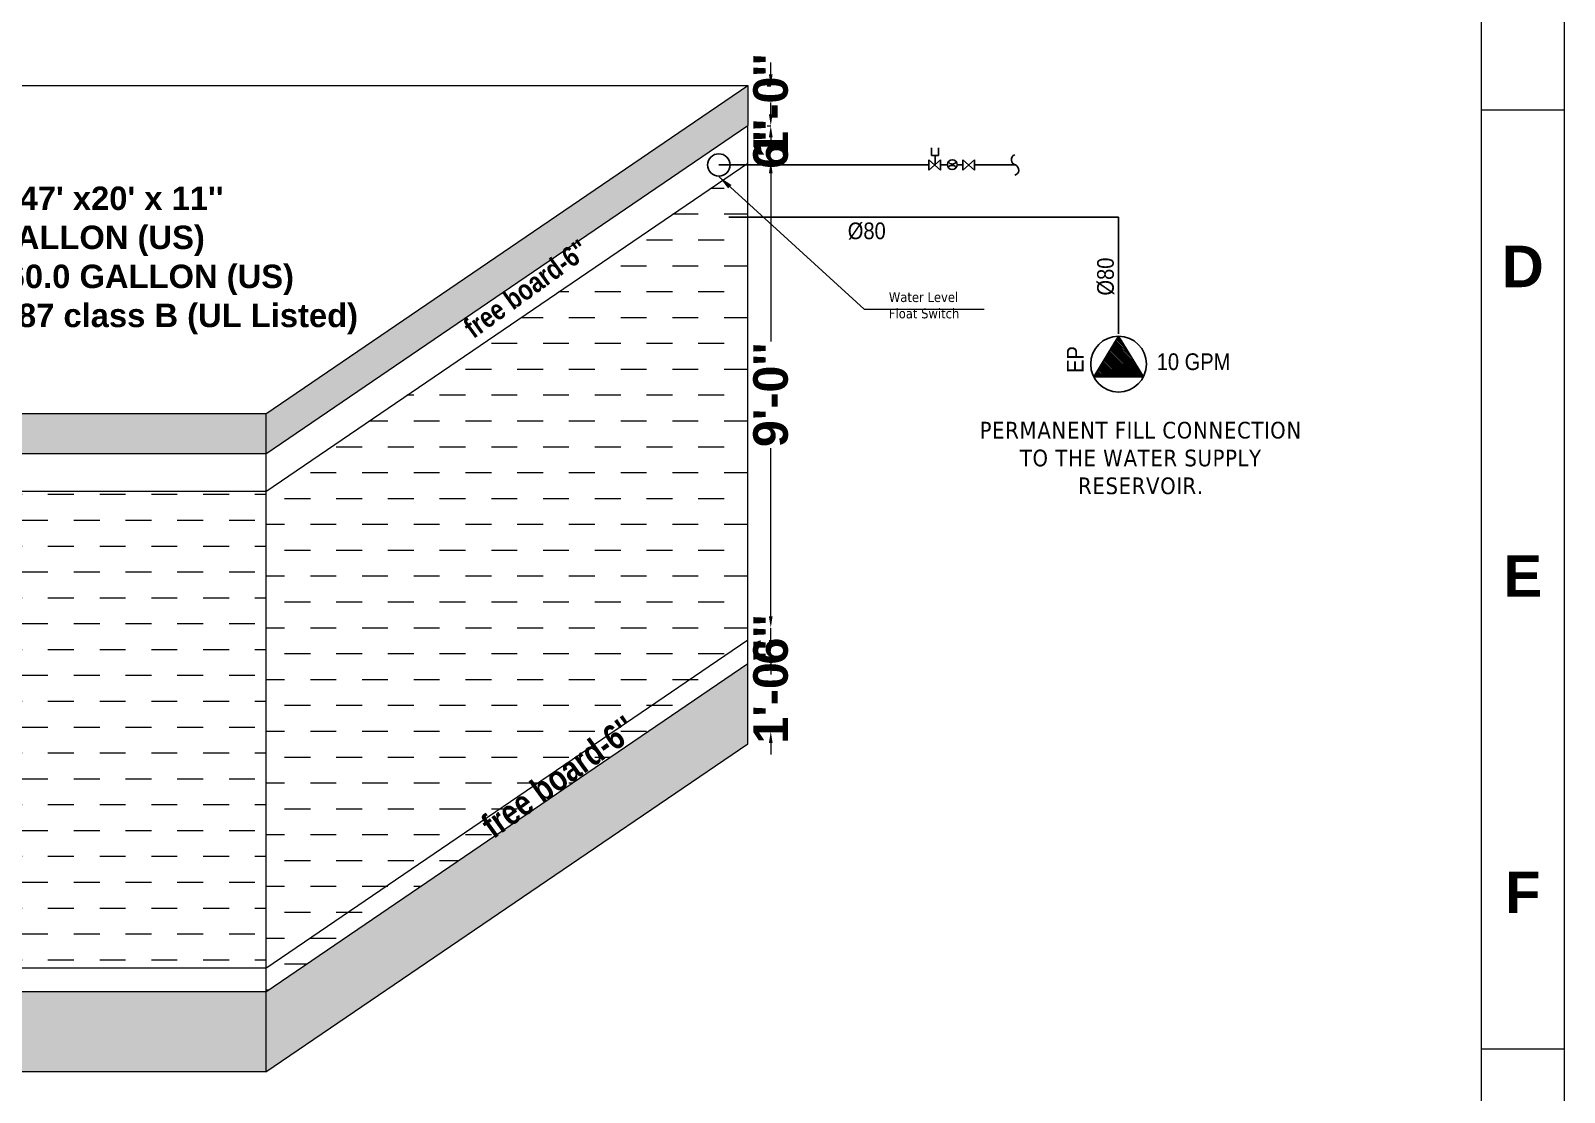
# Model space of a CAD drawing. Header units: inches. Extents: x -98933 to 1585249, y -3352739 to 192771.
# Drawn here: x 54755 to 55817, y 49614 to 50349 of the extents above; entities that cross this region are included whole.
import ezdxf

# ---------------------------------------------------------------- set-up
doc = ezdxf.new("R2010")
doc.units = ezdxf.units.IN
doc.header["$MEASUREMENT"] = 0
doc.header["$PDMODE"] = 35
doc.linetypes.add('DASH', pattern=[0.35, 0.25, -0.1])
doc.layers.get('0').update_dxf_attribs({"lineweight": 0})
doc.layers.get('Defpoints').update_dxf_attribs({"lineweight": 0})
for name, color, linetype, lineweight in [('Cable line', 1, 'Continuous', 25), ('DIM PC Intrnl', 96, 'Continuous', 9), ('DIMENTION', 56, 'Continuous', 9), ('Hydrant Pipe', 1, 'Continuous', 25), ('Inline', 7, 'Continuous', 0), ('Outline', 7, 'Continuous', 0), ('PIPE HYDRANT', 1, 'Continuous', 5), ('pipe line', 1, 'Continuous', 25), ('Scale', 7, 'Continuous', 0), ('Scale_Text', 7, 'Continuous', 0), ('Single line Pipe', 10, 'Continuous', 5), ('Text', 7, 'Continuous', 0), ('TEXT 1', 7, 'Continuous', 30), ('Titelblk', 7, 'Continuous', 25), ('TITLE', 7, 'Continuous', 20)]:
    doc.layers.add(name, color=color, linetype=linetype, lineweight=lineweight)
doc.styles.add('arial narrow', font='tahoma.ttf')
doc.styles.add('ferarryslab', font='times.ttf')
doc.styles.get("Standard").update_dxf_attribs({"font": 'arialbd.ttf', "height": 24})
doc.styles.add('ZIA', font='ARIALN.TTF', dxfattribs={"width": 1.05, "height": 10})
doc.dimstyles.new('1_4', dxfattribs={"dimtxt": 5, "dimasz": 2, "dimexe": 0, "dimexo": 1, "dimgap": 2, "dimtad": 0, "dimdec": 1, "dimzin": 3, "dimdsep": 46, "dimlunit": 4, "dimtxsty": 'Standard', "dimblk": 'OBLIQUE', "dimcen": 0, "dimclrd": 256, "dimclre": 256, "dimclrt": 142, "dimadec": 1, "dimazin": 1, "dimtfac": 0.5, "dimtdec": 1, "dimtix": 1, "dimtofl": 0, "dimtmove": 0, "dimatfit": 3, "dimfxl": 3, "dimtolj": 1, "dimtzin": 0, "dimlwd": -1, "dimlwe": -1, "dimarcsym": 0})
doc.dimstyles.get("Standard").update_dxf_attribs({"dimtxt": 30, "dimasz": 12, "dimexe": 0.18, "dimexo": 0.0625, "dimgap": 0.09, "dimtad": 0, "dimtih": 1, "dimtoh": 1, "dimdec": 0, "dimzin": 0, "dimdsep": 46, "dimlunit": 4, "dimtxsty": 'Standard', "dimblk": 'ARCHTICK', "dimcen": 0.5, "dimclrd": 256, "dimclrt": 256, "dimaunit": 1, "dimadec": 3, "dimazin": 0, "dimtfac": 1, "dimtdec": 0, "dimtofl": 0, "dimtmove": 0, "dimatfit": 3, "dimfxl": 0.18, "dimtolj": 1, "dimtzin": 0, "dimlwd": -1, "dimarcsym": 0})

# ---------------------------------------------------------------- blocks, each defined once
blk = doc.blocks.new('_ArchTick')
at = {"color": 0, "linetype": 'ByBlock', "const_width": 0.15}
blk.add_lwpolyline([(-0.5, -0.5), (0.5, 0.5)], dxfattribs=at)
blk = doc.blocks.new('*D304')
at = {"layer": 'Defpoints', "color": 0, "ltscale": 100000, "transparency": 16777216}
for p in [(55309.6, 50258.3, 20631653.8), (55267.8, 49935.6), (55309.6, 49935.6, 20631653.8)]:
    blk.add_point(p, dxfattribs=at)
at = {"layer": 'DIM PC Intrnl', "ltscale": 100000, "transparency": 16777216}
for p, q in [((55267.8, 50258.3), (55267.8, 50258.3)), ((55267.8, 50250.3), (55267.8, 50133.9)), ((55267.8, 49943.6), (55267.8, 50060)), ((55267.8, 49935.6), (55267.8, 49935.6))]:
    blk.add_line(p, q, dxfattribs=at)
for points in [[(55266.5, 50250.3), (55269.1, 50250.3), (55267.8, 50258.3)], [(55266.5, 49943.6), (55269.1, 49943.6), (55267.8, 49935.6)]]:
    blk.add_solid(points, dxfattribs=at)
at = {"layer": 'DIM PC Intrnl', "color": 142, "ltscale": 100000, "transparency": 16777216, "insert": (55267.8, 50096.9), "char_height": 24, "attachment_point": 5, "rotation": 90}
blk.add_mtext("\\A1;9'-0''", dxfattribs=at)
blk = doc.blocks.new('*D305')
at = {"layer": 'Defpoints', "color": 0, "ltscale": 100000, "transparency": 16777216}
for p in [(55309.6, 50283.3, 20631653.8), (55267.8, 50258.3), (55309.6, 50258.3, 20631653.8)]:
    blk.add_point(p, dxfattribs=at)
at = {"layer": 'DIM PC Intrnl', "ltscale": 100000, "transparency": 16777216}
for p, q in [((55267.8, 50291.3), (55267.8, 50299.3)), ((55267.8, 50283.3), (55267.8, 50283.3)), ((55267.8, 50258.3), (55267.8, 50258.3)), ((55267.8, 50250.3), (55267.8, 50242.3))]:
    blk.add_line(p, q, dxfattribs=at)
for points in [[(55266.5, 50291.3), (55269.1, 50291.3), (55267.8, 50283.3)], [(55266.5, 50250.3), (55269.1, 50250.3), (55267.8, 50258.3)]]:
    blk.add_solid(points, dxfattribs=at)
at = {"layer": 'DIM PC Intrnl', "color": 142, "ltscale": 100000, "transparency": 16777216, "insert": (55267.8, 50270.8), "char_height": 24, "attachment_point": 5, "rotation": 90}
blk.add_mtext("\\A1;6''", dxfattribs=at)
blk = doc.blocks.new('*D306')
at = {"layer": 'Defpoints', "color": 0, "ltscale": 100000, "transparency": 16777216}
for p in [(55267.9, 49935.6), (55267.8, 49919.2), (55267.9, 49919.2)]:
    blk.add_point(p, dxfattribs=at)
at = {"layer": 'DIM PC Intrnl', "ltscale": 100000, "transparency": 16777216}
for p, q in [((55267.8, 49943.6), (55267.8, 49951.6)), ((55267.8, 49911.2), (55267.8, 49903.2))]:
    blk.add_line(p, q, dxfattribs=at)
for points in [[(55266.5, 49943.6), (55269.1, 49943.6), (55267.8, 49935.6)], [(55266.5, 49911.2), (55269.1, 49911.2), (55267.8, 49919.2)]]:
    blk.add_solid(points, dxfattribs=at)
at = {"layer": 'DIM PC Intrnl', "color": 142, "ltscale": 100000, "transparency": 16777216, "insert": (55267.8, 49927.4), "char_height": 24, "attachment_point": 5, "rotation": 90}
blk.add_mtext("\\A1;6''", dxfattribs=at)
blk = doc.blocks.new('*D307')
at = {"layer": 'Defpoints', "color": 0, "ltscale": 100000, "transparency": 16777216}
for p in [(55267.3, 49919.2), (55267.3, 49863.7), (55267.8, 49863.7)]:
    blk.add_point(p, dxfattribs=at)
at = {"layer": 'DIM PC Intrnl', "ltscale": 100000, "transparency": 16777216}
for p, q in [((55267.8, 49927.2), (55267.8, 49935.2)), ((55267.8, 49855.7), (55267.8, 49847.7))]:
    blk.add_line(p, q, dxfattribs=at)
for points in [[(55266.5, 49927.2), (55269.1, 49927.2), (55267.8, 49919.2)], [(55266.5, 49855.7), (55269.1, 49855.7), (55267.8, 49863.7)]]:
    blk.add_solid(points, dxfattribs=at)
at = {"layer": 'DIM PC Intrnl', "color": 142, "ltscale": 100000, "transparency": 16777216, "insert": (55267.8, 49891.5), "char_height": 24, "attachment_point": 5, "rotation": 90}
blk.add_mtext("\\A1;1'-0''", dxfattribs=at)
blk = doc.blocks.new('*D308')
at = {"layer": 'Defpoints', "color": 0, "ltscale": 100000, "transparency": 16777216}
for p in [(55264.3, 50311), (55267.8, 50311), (55264.3, 50283.3)]:
    blk.add_point(p, dxfattribs=at)
at = {"layer": 'DIM PC Intrnl', "ltscale": 100000, "transparency": 16777216}
for p, q in [((55267.8, 50319), (55267.8, 50327)), ((55265.3, 50311), (55267.8, 50311)), ((55265.3, 50283.3), (55267.8, 50283.3)), ((55267.8, 50275.3), (55267.8, 50267.3))]:
    blk.add_line(p, q, dxfattribs=at)
for points in [[(55266.5, 50319), (55269.1, 50319), (55267.8, 50311)], [(55266.5, 50275.3), (55269.1, 50275.3), (55267.8, 50283.3)]]:
    blk.add_solid(points, dxfattribs=at)
at = {"layer": 'DIM PC Intrnl', "color": 142, "ltscale": 100000, "transparency": 16777216, "insert": (55267.8, 50297.1), "char_height": 24, "attachment_point": 5, "rotation": 90}
blk.add_mtext("\\A1;1'-0''", dxfattribs=at)
blk = doc.blocks.new('PAGE')
at = {"layer": 'Inline', "color": 252, "lineweight": 15}
blk.add_lwpolyline([(178051640.63, 22656441.11), (178051640.63, 22657235.79), (178050505.36, 22657235.79), (178050505.36, 22656441.11)], close=True, dxfattribs=at)
at = {"layer": 'Outline', "color": 252, "lineweight": 15}
blk.add_line((178051662.57, 22656424.24), (178051662.57, 22657252.66), dxfattribs=at)
at = {"layer": 'Scale', "color": 252, "lineweight": 9}
for p, q in [((178051640.63, 22657004.01), (178051662.57, 22657004.01)), ((178051640.63, 22656755.67), (178051662.57, 22656755.67))]:
    blk.add_line(p, q, dxfattribs=at)
at = {"layer": 'Scale_Text', "color": 252, "lineweight": 13, "char_height": 10.97, "width": 8.3603, "attachment_point": 5}
for s, insert in [('D', (178051651.6, 22656962.62)), ('E', (178051651.6, 22656880.75)), ('F', (178051651.6, 22656797.06))]:
    blk.add_mtext(s, dxfattribs=dict(at, insert=insert))
blk = doc.blocks.new('Title')
at = {"layer": 'Titelblk', "color": 3, "linetype": 'Continuous', "lineweight": 0, "xscale": 3.014611567961765, "yscale": 3.014611567959946, "zscale": 3.014611567966516}
blk.add_blockref('PAGE', (-536855255.8, -68388224), dxfattribs=at)

msp = doc.modelspace()

# ---------------------------------------------------------------- hatches: boundary and pattern name
at = {"layer": 'DIM PC Intrnl', "ltscale": 100000}
h = msp.add_hatch(dxfattribs=at)
h.set_pattern_fill('AR-CONC', color=1, scale=1.916409, style=0)
h.set_pattern_definition([(50, (65252.434, 6558.703), (13.7456415, -1.2025878), [1.437307, -15.8103775]), (355, (65252.434, 6558.703), (-2.6590436, 14.4150807), [1.1498456, -12.648302]), (100.4514, (65253.579, 6558.603), (11.086608, 13.212484), [1.221523, -13.4367533]), (46.1842, (65252.434, 6562.536), (20.452708, -3.172022), [2.155961, -23.715566]), (96.6356, (65254.138, 6562.272), (17.911964, 18.668086), [1.832285, -20.155127]), (351.1842, (65252.434, 6562.536), (17.911949, 18.6681), [1.724768, -18.972453]), (21, (65254.35, 6561.578), (11.4391828, -7.7158262), [1.437307, -15.8103775]), (326, (65254.35, 6561.578), (4.662918, 13.8968436), [1.1498456, -12.648302]), (71.4514, (65255.303, 6560.935), (16.1021054, 6.1810047), [1.221523, -13.4367533]), (37.5, (65252.434, 6558.7033), (0.2330326, 6.3796091), [0, -12.4949892, 0, -12.839943, 0, -12.6962122]), (7.5, (65252.434, 6558.703), (5.0414893, 7.5585431), [0, -7.3206839, 0, -12.2075278, 0, -4.8389337]), (327.5, (65248.16, 6558.7033), (10.2302233, -0.4322437), [0, -4.7910235, 0, -14.9479933, 0, -19.8348372]), (317.5, (65246.244, 6558.703), (11.1762345, 1.9184213), [0, -6.2283305, 0, -9.9270007, 0, -14.085609])])
h.paths.add_polyline_path([(55252.01, 49855.27), (55252.01, 49910.74), (54918.09, 49683.35), (54918.09, 49627.88)])
h.paths.add_polyline_path([(54918.09, 49627.88), (54918.09, 49683.35), (54209.73, 49683.35), (54209.73, 49627.88)])
h.paths.add_polyline_path([(54209.73, 50083.8), (54209.73, 50056.12), (54918.09, 50056.12), (54918.09, 50083.8)])
h.paths.add_polyline_path([(55252.01, 50283.51), (55252.01, 50311.19), (54918.09, 50083.8), (54918.09, 50056.12)])
at = {"layer": 'DIMENTION', "linetype": 'ByBlock', "lineweight": 9}
h = msp.add_hatch(dxfattribs=at)
h.set_pattern_fill('DASH', color=4, scale=143.284714, angle=180, style=0)
h.set_pattern_definition([(180, (71731.155, 10388.774), (-17.910589, -17.910589), [17.910589, -17.910589])])
h.paths.add_polyline_path([(55252.01, 49910.74), (55252.01, 50257.42), (54918.09, 50030.04), (54918.09, 49683.35)])
h = msp.add_hatch(dxfattribs=at)
h.set_pattern_fill('DASH', color=4, scale=143.284714, angle=180, style=0)
h.set_pattern_definition([(180, (72659.91, 9872.212), (-17.910589, -17.910589), [17.910589, -17.910589])])
h.paths.add_polyline_path([(54918.09, 49699.76), (54918.09, 50030.04), (54209.73, 50030.04), (54209.73, 49854.45), (54342.59, 49854.45, -0.4464212), (54436.73, 49753.28), (54436.73, 49699.76)])
h.paths.add_polyline_path([(54627.86, 49885.43), (54627.86, 49824.11), (54436.92, 49824.11), (54436.92, 49885.43)], flags=16)
at = {"layer": 'Hydrant Pipe'}
h = msp.add_hatch(dxfattribs=at)
h.set_pattern_fill('ANSI31', color=256, scale=0.256859, angle=-90)
h.set_pattern_definition([(315, (51449.9056, 60346.617), (0.576664406, 0.576664406), [])])
h.paths.add_polyline_path([(55508.66, 50137.5), (55525.84, 50109.33), (55491.48, 50109.33)])

# ---------------------------------------------------------------- linework, layer by layer
msp.add_lwpolyline([(55508.66, 50137.5), (55525.84, 50109.33), (55491.48, 50109.33), (55508.66, 50137.5)], dxfattribs=at)
msp.add_circle((55508.66, 50118.18), 19.32, dxfattribs=at)
at = {"layer": 'pipe line', "ltscale": 3}
for p in [(55238.77, 50219.89), (55508.66, 50139.09)]:
    msp.add_line(p, (55508.66, 50219.89), dxfattribs=at)
msp.add_circle((55231.85, 50256.13), 7.75, dxfattribs=at)
at = {"layer": 'Single line Pipe', "lineweight": 25}
for p, q in [((55377.34, 50252.47), (55377.34, 50259.79)), ((55377.34, 50259.79), (55385.45, 50252.47)), ((55377.34, 50252.47), (55385.45, 50259.79)), ((55379.1, 50262.69, -19.29), (55379.1, 50268.11, -19.29)), ((55384.07, 50262.69, -19.29), (55379.1, 50262.69, -19.29)), ((55381.59, 50262.69, -19.29), (55381.59, 50256.13, -19.29)), ((55384.07, 50268.11, -19.29), (55384.07, 50262.69, -19.29)), ((55385.45, 50259.79), (55385.45, 50252.47)), ((55400.78, 50252.47), (55400.78, 50259.79)), ((55400.78, 50259.79), (55408.89, 50252.47)), ((55400.78, 50252.47), (55408.89, 50259.79)), ((55408.89, 50259.79), (55408.89, 50252.47)), ((55377.34, 50256.13), (55231.85, 50256.13)), ((55390.12, 50256.31), (55385.43, 50256.31)), ((55400.78, 50256.13), (55396.84, 50256.13)), ((55437.25, 50256.13), (55408.89, 50256.13))]:
    msp.add_line(p, q, dxfattribs=at)
for centre, radius, start, end in [((55393.56, 50260.27), 3.52, 215.55374, 322.37445), ((55393.43, 50252.13), 3.72, 39.39539, 138.99541)]:
    msp.add_arc(centre, radius, start, end, dxfattribs=at)
at = {"layer": 'Single line Pipe', "lineweight": 25, "extrusion": (0, 0, -1)}
msp.add_ellipse((55393.49, 50256.34), major_axis=(3.37, -0.08), ratio=1, dxfattribs=at)
at = {"layer": 'Single line Pipe', "lineweight": 25}
msp.add_ellipse((55438.15, 50259.77), major_axis=(-2.65, 2.65), ratio=1, start_param=-0.3935427, end_param=2.1134669, dxfattribs=at)
at = {"layer": 'Single line Pipe', "lineweight": 25, "extrusion": (0, 0, -1)}
msp.add_ellipse((55435.82, 50252.66), major_axis=(2.65, 2.65), ratio=1, start_param=-0.3935427, end_param=2.1134669, dxfattribs=at)
at = {"layer": 'TEXT 1', "color": 250, "linetype": 'ByBlock', "lineweight": 5, "ltscale": 10}
for p, q in [((54543.64, 50311.19), (55252.01, 50311.19)), ((54918.09, 50083.8), (55252.01, 50311.19)), ((55252.01, 50311.19), (55252.01, 50283.51)), ((54918.09, 50056.12), (55252.01, 50283.51)), ((55252.01, 49855.27), (55252.01, 50283.51)), ((54918.09, 50030.04), (55252.01, 50257.42)), ((54918.09, 50083.8), (54209.73, 50083.8)), ((54918.09, 50083.8), (54918.09, 49627.88)), ((54918.09, 50056.12), (54209.73, 50056.12)), ((54918.09, 50030.04), (54209.73, 50030.04)), ((54918.09, 49699.76), (55252.01, 49927.15)), ((54918.09, 49683.35), (55252.01, 49910.74)), ((54918.09, 49627.88), (55252.01, 49855.27)), ((54918.09, 49699.76), (54209.73, 49699.76)), ((54918.09, 49683.35), (54209.73, 49683.35)), ((54918.09, 49627.88), (54209.73, 49627.88))]:
    msp.add_line(p, q, dxfattribs=at)

# ---------------------------------------------------------------- block references
at = {"layer": 'TITLE', "xscale": 0.8687062987337413, "yscale": 0.8687062987337413, "zscale": 0.8687062915455503}
msp.add_blockref('Title', (141518.83, 125139.9), dxfattribs=at)

# ---------------------------------------------------------------- texts
at = {"layer": 'Cable line', "color": 4, "linetype": 'DASH', "lineweight": 25, "ltscale": 100000, "insert": (54351.05, 50295.25), "char_height": 16.2222, "width": 697.6984, "attachment_point": 1}
msp.add_mtext("{\\C0;FIRE TANK CAPACITY:\\PDURATION CONSIDERED: 75 Min.\\PWATER RESERVOIR SIZE (LXWXD): 47' x20' x 11''\\PWATER TANK CAPACITY: %%P 77343 GALLON (US)\\PREQUIRED TANK CAPACITY: %%P 56,260.0 GALLON (US)\\PAll pipes are ASTM A53 Sch40/ BS1387 class B (UL Listed)}", dxfattribs=at)
at = {"layer": 'PIPE HYDRANT', "color": 0, "ltscale": 6, "char_height": 17.3271, "width": 438.96, "attachment_point": 2, "rotation": 35.86711, "style": 'ferarryslab'}
for s, insert in [('{\\fTechnicLite|b1|i0|c2|p2;\\H0.8073x;free board-6"\\H1.239x;    }', (55094.24, 50176.09)), ("{\\fTechnicLite|b1|i0|c2|p2;free board-6'' }", (55115.83, 49839.33))]:
    msp.add_mtext(s, dxfattribs=dict(at, insert=insert))
at = {"layer": 'Text', "color": 7, "ltscale": 10, "attachment_point": 1}
for s, insert, char_height, width, style in [('%%C80', (55321.14, 50216.27, 6.42), 11.559, 36.9075, 'ZIA'), ('Water Level Float Switch', (55349.6, 50167.98), 6.7845, 63.6681, 'arial narrow')]:
    msp.add_mtext(s, dxfattribs=dict(at, insert=insert, char_height=char_height, width=width, style=style))
at = {"layer": 'Text', "color": 7, "ltscale": 10, "insert": (55493.8, 50165.68), "char_height": 11.559, "width": 36.9075, "attachment_point": 1, "rotation": 90, "style": 'ZIA'}
msp.add_mtext('%%C80', dxfattribs=at)
at = {"layer": 'Text', "ltscale": 10, "insert": (55472.87, 50112.11), "char_height": 11.559, "width": 19.0939, "attachment_point": 1, "rotation": 90, "style": 'ZIA'}
msp.add_mtext('{\\C6;EP}', dxfattribs=at)
at = {"layer": 'Text', "ltscale": 10, "insert": (55535.1, 50125.64), "char_height": 11.5586, "width": 60.8977, "attachment_point": 1, "style": 'ZIA'}
msp.add_mtext('{\\C6;10 GPM}', dxfattribs=at)
at = {"layer": 'Text', "ltscale": 10, "insert": (55524.05, 50053.06), "char_height": 11.5586, "attachment_point": 5, "style": 'arial narrow'}
msp.add_mtext_dynamic_manual_height_columns('{\\T1.05;\\C7;PERMANENT FILL CONNECTION \\PTO THE WATER SUPPLY \\PRESERVOIR. }', width=426.9567, gutter_width=120, heights=[0], dxfattribs=at)

# ---------------------------------------------------------------- dimensions: what is measured, and where the dimension line sits
at = {"layer": 'DIM PC Intrnl', "color": 0, "ltscale": 100000}
dim = msp.add_aligned_dim(p1=(55264.35, 50283.3, -20631653.77), p2=(55264.35, 50310.98, -20631653.77), distance=-3.47, text="1'-0''", dimstyle='1_4', override={"dimtxt": 10, "dimasz": 8, "dimsah": 1, "dimfxl": 100, "dimfxlon": 1, "dimarcsym": 1}, dxfattribs=at)
dim.commit()
dim.dimension.update_dxf_attribs({"geometry": '*D308', "text_midpoint": (55267.82, 50297.14, -20631653.77)})
for base, p1, p2, text, override, picture, middle in [((55267.81, 50258.28, -20631653.77), (55309.63, 50283.3, 0), (55309.63, 50258.28, 0), "6''", {"dimtxt": 10, "dimasz": 8, "dimsah": 1, "dimfxl": 100, "dimfxlon": 1, "dimarcsym": 1}, '*D305', (55267.81, 50270.79, -20631653.77)), ((55267.81, 49935.61, -20631653.77), (55309.63, 50258.28, 0), (55309.63, 49935.61, 0), "9'-0''", {"dimtxt": 24, "dimasz": 8, "dimsah": 1, "dimfxl": 100, "dimfxlon": 1, "dimarcsym": 1}, '*D304', (55267.81, 50096.94, -20631653.77)), ((55267.81, 49919.2, -20631653.77), (55267.94, 49935.61, -20631653.77), (55267.94, 49919.2, -20631653.77), "6''", {"dimtxt": 10, "dimasz": 8, "dimsah": 1, "dimfxl": 100, "dimfxlon": 1, "dimarcsym": 1}, '*D306', (55267.81, 49927.4, -20631653.77)), ((55267.81, 49863.73, -20631653.77), (55267.35, 49919.2, -20631653.77), (55267.35, 49863.73, -20631653.77), "1'-0''", {"dimtxt": 10, "dimasz": 8, "dimsah": 1, "dimfxl": 100, "dimfxlon": 1, "dimarcsym": 1}, '*D307', (55267.81, 49891.46, -20631653.77))]:
    dim = msp.add_linear_dim(base=base, p1=p1, p2=p2, angle=90, text=text, dimstyle='1_4', override=override, dxfattribs=at)
    dim.commit()
    dim.dimension.update_dxf_attribs({"geometry": picture, "text_midpoint": middle})

# ---------------------------------------------------------------- leaders
at = {"color": 0, "linetype": 'Continuous', "ltscale": 3}
msp.add_leader([(55232.05, 50247.83), (55332.42, 50156.35), (55415.62, 50156.35)], dimstyle='Standard', override={"dimasz": 10, "dimgap": 0.1, "dimtad": 0, "dimfxl": 2}, dxfattribs=at)

doc.saveas('drawing.dxf')
